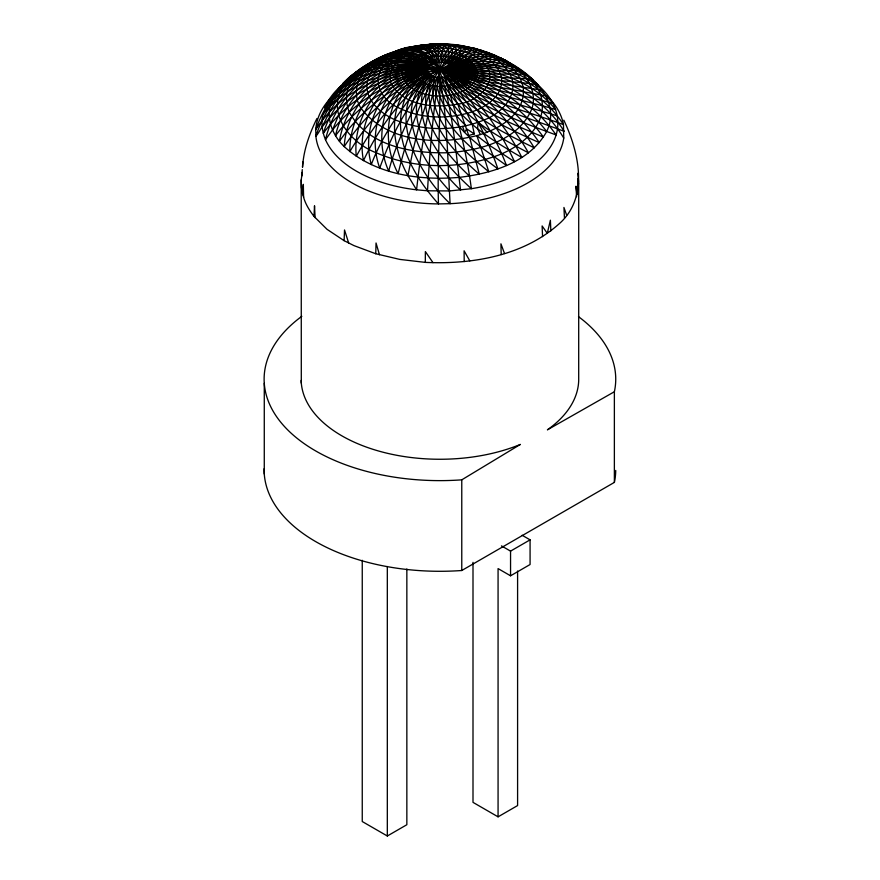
<?xml version="1.0" encoding="UTF-8"?>
<svg xmlns="http://www.w3.org/2000/svg" width="880" height="880" viewBox="0 0 880 880"><rect width="100%" height="100%" fill="white"/><g stroke="black" fill="none" stroke-linecap="round" stroke-linejoin="round"><path stroke-width="1.32" d="M563.827 120.175C579.095 152.35 589.556 198.264 558.184 224.642C522.236 256.168 471.713 264.539 425.315 262.383L425.37 251.592L432.982 262.647M434.39 44.407C446.402 43.67 459.239 44.011 470.635 48.07L471.064 50.391C453.684 72.039 416.218 69.058 405.317 97.966C390.104 135.96 413.468 176.11 438.471 203.907A124.245 71.731 0 0 1 315.898 136.389L315.755 129.657C325.963 100.617 345.862 74.778 373.813 60.775C393.217 50.325 415.316 44.077 437.36 44.187C443.19 97.075 436.788 150.733 438.471 203.907L450.109 203.676A124.245 71.731 0 0 0 563.75 138.061L563.475 124.63A124.245 71.731 0 0 0 546.854 95.656M425.315 262.383L399.828 259.413L375.76 253.748L376.035 242.99L379.467 254.738M375.76 253.748L353.936 245.597L344.113 240.669L344.52 229.966L348.656 242.946M344.113 240.669L327.063 229.339L313.984 216.37L314.523 205.777L315.106 217.613M302.577 167.189C303.501 150.139 309.441 133.705 316.932 118.503M313.984 216.37C307.076 207.24 300.509 196.262 303.325 184.349L303.6 197.329M537.24 84.502A118.008 68.134 0 0 1 552.904 103.356C557.953 113.003 559.339 124.498 556.116 134.959A118.008 68.134 0 0 1 471.361 188.705L449.603 190.938L427.504 190.795C429.528 155.749 432.344 120.714 437.239 85.943C438.273 72.182 441.617 55.33 451.022 44.649C472.868 46.904 497.915 54.054 509.872 74.162C520.531 93.819 501.545 113.674 483.835 120.065C457.49 130.911 427.031 131.241 400.224 121.759C382.162 115.874 360.624 98.23 368.665 77.022C379.544 54.175 407.297 46.684 430.529 44.506C457.182 42.834 484.297 48.312 507.573 61.677C532.147 74.206 561.451 101.332 546.689 131.439C529.694 162.316 492.085 173.437 459.305 177.364C419.364 180.785 374.869 174.515 344.223 146.597C333.575 136.323 326.612 121.066 330.088 106.183C335.434 87.703 352.66 74.899 367.906 64.515C385.11 52.239 405.933 49.17 426.261 46.42C437.657 44.979 449.284 45.331 460.559 47.575C477.103 51.172 496.98 59.356 501.446 77.495C504.064 96.976 483.373 108.944 467.236 113.3C444.224 119.449 418.55 118.206 397.221 107.096C382.459 100.705 371.261 81.026 383.196 67.001C395.857 51.205 428.747 37.818 439.472 62.469C455.807 60.577 456.401 78.826 439.78 77.253C424.38 78.694 423.313 61.38 439.472 62.469L444.202 44.231L451.022 44.649L455.004 46.607L456.643 49.731C456.126 59.455 445.368 62.755 439.923 69.366C432.333 76.274 425.535 83.985 419.287 92.103C402.105 115.082 389.257 141.075 379.742 168.091C365.838 130.163 384.263 78.474 427.504 71.654C449.856 66.781 474.309 66.968 494.769 55.803C506.814 59.609 516.593 67.782 526.867 74.789C512.732 63.668 496.375 55.341 479.226 49.962L494.351 55.055L498.575 57.563M563.75 138.061C542.707 102.971 504.867 80.498 465.344 72.512C461.725 51.029 420.805 50.842 414.436 70.785C419.419 91.366 457.831 91.454 465.344 72.512L489.786 73.975L526.031 74.173L532.917 79.662C505.78 61.435 470.591 59.686 439.923 69.366C398.772 78.452 360.723 101.706 335.5 135.729C345.169 90.981 394.119 53.306 439.923 69.366C472.934 81.466 508.123 84.524 542.498 90.277C518.265 67.54 483.109 62.876 451.286 66.44C461.89 62.623 474.375 60.467 482.46 52.041L482.031 50.534C471.614 48.323 461.252 52.844 452.76 58.575M301.763 176.022L302.269 169.631M302.467 167.079L302.874 161.975M520.058 70.257L520.443 69.663C489.401 72.424 458.249 71.137 427.229 68.904C383.636 70.697 351.835 114.301 356.301 156.332C373.868 123.827 398.167 93.06 431.09 75.207C395.505 110.715 432.333 163.097 460.57 190.113C454.872 145.431 452.32 98.725 434.291 56.936C405.9 38.973 371.316 60.269 348.381 78.408C363.682 64.834 383.108 52.701 404.47 56.551C421.025 58.498 435.105 67.936 450.164 74.294C482.394 93.478 520.212 98.813 555.599 109.549C530.816 79.035 490.193 67.551 452.188 67.716C468.644 66.627 486.189 65.208 501.237 58.19L499.631 58.201C516.725 63.305 500.621 62.337 494.78 64.735C476.685 67.925 458.293 69.157 439.923 69.366C390.709 65.406 354.464 114.147 363.462 160.666C377.421 130.801 396.979 103.224 422.323 81.95C434.368 67.936 458.183 65.923 465.927 48.84L464.288 46.574L460.559 47.575L452.595 53.02L444.191 62.887L435.094 76.703L430.309 84.942L428.956 94.688L418.814 126.731L412.918 150.634L407.924 175.626L416.57 189.816L427.504 190.795M301.301 383.141L301.213 179.883L302.28 172.392M429.759 57.794C406.208 47.454 376.508 56.21 358.05 72.875C343.189 83.545 332.717 99.011 322.905 114.279C321.068 122.76 322.08 131.681 325.479 139.645A118.008 68.134 0 0 0 416.57 189.816C420.794 151.833 426.525 113.817 437.393 77.099L432.564 85.393L428.956 94.688C430.573 127.82 455.686 153.582 479.292 174.174L469.656 137.401C455.07 123.255 440.572 106.689 437.239 85.943L439.78 77.253C447.59 118.767 447.601 161.535 450.109 203.676C417.714 173.217 380.908 107.393 429.517 74.162C393.91 87.538 364.782 115.06 344.223 146.597C346.555 99.924 392.634 57.959 439.923 69.366C469.777 76.164 500.423 77.495 530.871 78.969L538.142 84.843C509.608 80.344 480.073 80.663 452.265 71.819C487.993 84.491 521.103 106.117 543.455 137.137C505.868 120.989 463.001 105.281 439.923 69.366C433.268 60.896 425.7 52.206 415.25 48.499C405.768 45.859 396.451 51.282 387.904 54.802M448.426 57.42L449.185 52.426L447.535 48.411C441.232 42.768 431.915 43.769 424.226 45.331M426.074 83.666C412.412 112.167 396.583 140.096 388.718 171.105C372.152 134.618 385.264 82.544 427.504 71.654C386.452 76.945 347.589 99.781 323.29 133.386C336.336 90.728 383.614 49.39 430.067 65.142C400.356 57.079 364.683 58.949 342.936 83.512C358.094 71.214 374.44 59.411 393.327 53.856C407.429 54.417 423.203 53.702 434.819 63.074C426.943 43.527 412.203 43.879 394.768 51.678C407.11 45.936 420.607 47.949 433.477 48.312C439.703 47.883 445.962 48.081 452.144 48.95C463.892 50.776 476.025 54.802 484.385 63.635C501.182 81.884 476.014 102.564 457.743 104.082C434.929 108.405 404.36 106.095 391.303 84.073C383.966 62.48 411.532 50.325 428.846 48.796L435.039 51.953L439.032 56.584M417.593 64.185C373.362 59.444 335.005 98.758 325.479 139.645L332.508 129.987L338.547 115.335L346.577 102.113L356.334 90.563L367.466 80.916L379.588 73.359L392.282 68.013L405.097 64.955L417.593 64.185L428.714 66.286C411.983 60.302 393.151 62.832 375.947 65.967C361.383 69.63 348.194 77.506 338.36 88.891C364.969 67.21 409.222 39.677 439.923 69.366C473.594 91.487 497.904 125.444 514.492 161.689L488.873 144.947L476.85 135.597C437.965 145.354 387.354 142.56 361.075 108.361C352.726 95.964 356.191 78.925 366.685 68.937C373.758 59.554 385.88 59.378 396.176 55.99C409.134 52.052 421.08 59.059 432.718 63.745C410.872 35.299 376.409 57.519 354.618 73.623M423.665 59.961C374.682 50.281 329.406 91.806 315.898 136.389C324.786 124.663 328.713 110.11 338.206 98.736C347.787 86.856 359.48 76.791 372.922 69.52C391.182 60.016 413.039 56.628 432.718 63.745M430.309 84.942C415.349 112.75 405.471 143 398.145 173.624C379.599 139.513 386.034 84.931 428.307 72.963C396.55 92.29 368.522 119.13 349.866 151.624C348.986 109.681 383.526 67.276 427.229 68.904C389.741 65.329 349.404 78.65 324.83 107.987A118.008 68.134 0 0 1 341.363 85.58M422.323 81.95C402.644 107.668 382.723 133.848 371.305 164.593C360.195 124.674 383.999 76.351 427.141 70.29C383.713 71.104 339.372 92.422 315.755 129.657A124.245 71.731 0 0 1 331.133 97.537M322.124 127.028C344.19 97.493 378.62 78.947 414.469 72.16M332.508 129.987C353.584 103.708 383.086 84.744 415.195 74.888M322.905 114.279C334.708 99.66 350.328 88.473 367.466 80.916C387.013 74.712 406.681 64.24 427.757 67.551C409.739 63.25 390.687 64.592 372.922 69.52C357.225 72.853 346.313 84.436 334.664 94.501M427.9 45.408L429.176 44.374L437.756 45.551L442.86 48.125L445.687 52.019L446.138 57.024L444.191 62.887C453.673 55.649 465.201 44.088 478.181 49.577M361.603 69.19C381.04 52.008 416.845 41.8 437.096 62.645C436.909 56.254 435.182 49.137 430.529 44.506L421.454 45.166L413.479 47.025M365.904 66.374C382.415 53.339 407.011 46.244 425.568 59.125M419.188 79.871C384.857 98.626 391.556 146.762 407.924 175.626M357.61 71.72L359.612 70.455M301.829 316.316A175.802 101.497 0 0 0 286.836 429.033A175.802 101.497 0 0 0 461.769 479.842L520.377 444.422A138.798 80.135 0 0 1 377.333 450.648A138.798 80.135 0 0 1 301.147 380.468M383.218 56.782L387.299 54.329M264.132 468.677A175.802 101.497 0 0 0 461.769 570.504L614.372 482.394A175.802 101.497 0 0 0 615.725 470.437M501.468 545.886L510.554 551.122L530.079 539.847L530.079 564.52L510.554 575.795L498.069 568.59L498.069 816.838L517.594 805.563L517.594 571.021M362.252 560.296L362.252 821.535L387.321 836L406.846 824.725L406.846 568.986M578.49 316.657A175.802 101.497 0 0 1 614.372 391.743L547.404 429.836A138.798 80.135 0 0 0 578.699 380.468L578.71 181.753L577.709 173.349M419.276 46.299L421.454 45.166C428.78 45.243 437.25 45.507 442.156 51.81L443.795 56.749M415.69 66.715C389.906 66.044 363.363 72.336 342.452 87.923C326.392 114.708 351.637 143.605 376.376 152.834C413.105 168.696 455.84 169.488 493.625 156.805C519.211 148.753 550.429 125.015 540.463 94.622C527.032 59.29 481.404 57.211 449.977 65.274C459.294 62.656 468.985 59.224 475.937 52.206L476.707 49.896L475.079 48.444L472.428 48.18M416.779 77.484C385.814 91.168 358.71 113.443 339.416 141.273C345.323 104.687 375.342 68.893 414.634 69.41M374.506 60.742L381.095 57.882M410.828 47.641L413.897 46.365L423.786 45.199C430.298 47.938 438.911 48.664 441.419 56.606L441.87 62.546L449.185 52.426L455.004 46.607L457.732 45.43L460.559 47.575L460.999 50.754L459.041 54.747L454.773 59.323L448.327 64.273C466.257 58.564 488.411 51.095 505.582 62.337C513.854 68.431 521.103 76.846 523.105 87.175C526.647 113.52 498.674 129.701 476.85 135.597L488.818 171.787C461.769 149.336 422.994 116.27 435.094 76.703L428.131 84.359L422.367 93.137C415.789 131.637 445.027 164.593 471.361 188.705C466.411 150.524 456.357 113.278 444.477 76.769L457.743 104.082L468.743 135.52L474.331 133.892L472.175 124.201L462.055 102.993L446.633 76.153L439.923 69.366M400.18 50.457C408.276 46.651 417.428 45.881 426.261 46.42L428.846 48.796L434.291 56.936M456.643 60.181C468.567 55.121 482.02 52.448 494.769 55.803L494.351 55.055M462.539 64.493L479.281 59.092L484.682 56.595L487.828 54.494L488.609 52.998C473.638 49.269 459.272 56.771 446.369 63.47L450.648 57.937L452.595 53.02L452.144 48.95L449.317 45.947L444.202 44.231L436.986 44M402.633 49.445L407.308 48.411M459.943 62.183C480.821 57.134 507.54 56.32 522.841 73.986C531.289 83.028 535.887 96.283 531.993 108.394C518.848 140.899 479.27 150.612 447.59 152.746C412.093 153.626 367.884 146.102 349.239 112.101C333.663 72.072 388.531 48.587 420.288 61.908M442.101 44.363L444.829 44.055M514.14 65.472L477.158 69.355L452.661 69.08C496.067 73.513 540.606 93.005 564.157 131.34C523.787 115.973 480.315 104.61 446.633 76.153C470.503 102.707 486.277 135.432 497.904 168.883C470.272 148.247 437.976 122.727 434.874 85.734M464.343 67.045C497.035 66.462 531.443 77.693 552.904 103.356C518.661 93.863 482.757 89.364 450.164 74.294C480.161 95.931 505.362 124.212 521.829 157.454C490.996 139.689 457.512 119.515 442.013 85.976L442.167 77.132C461.263 112.398 499.851 130.735 534.292 147.884C514.602 115.533 484.957 90.277 451.418 73.117C486.981 86.46 517.979 111.254 539.308 142.626C506.671 128.216 473.011 112.277 448.987 85.063M463.991 46.629L467.819 46.739L471.108 48.048L468.71 47.63M465.289 69.751C503.624 73.216 542.355 91.443 563.475 124.63C527.758 111.298 489.753 102.784 457.094 82.192M465.344 72.512L452.694 70.455C493.086 79.431 532.158 100.364 556.116 134.959C520.234 121.66 483.241 108.405 453.277 83.842M473.429 48.598L478.06 49.687M545.963 95.931L500.841 87.505L462.814 77.803M557.271 115.863C520.333 104.511 481.822 95.865 448.547 75.317C473.539 101.255 493.658 131.791 506.495 165.517L481.206 147.389L469.656 137.401M464.508 75.218C496.529 85.547 525.789 104.94 546.689 131.439M522.137 535.26L530.079 539.847M498.069 816.838L473 802.362L473 562.342M486.992 52.305L490.413 54.461M474.331 133.892L466.829 128.986L464.519 132.198L462.638 126.39M460.306 80.146C488.686 98.142 511.929 123.673 528.451 152.834C496.826 136.147 463.199 117.447 444.389 85.8M507.177 61.633L509.861 63.877M469.425 176.044C443.839 152.119 410.707 111.925 432.971 76.065C414.854 85.415 408.298 106.271 412.357 125.411C417.318 150.623 432.421 172.392 449.603 190.938M465.894 125.774C454.641 114.477 444.015 101.662 439.626 86.02M486.948 132.132L478.181 122.287L477.554 128.491L480.282 134.497M469.81 260.865L464.101 250.8L464.211 261.591M504.526 253.539L500.929 243.837L501.193 254.595M566.643 215.171L563.937 207.46L564.465 218.064M302.742 194.865L301.367 187.396L301.213 179.883M578.578 184.03L577.665 178.783L578.259 189.266M577.038 194.689L575.993 186.197L576.576 196.713M550.858 230.857L550.385 220.198L547.283 233.343L542.124 225.951L542.564 236.643M614.372 391.743L614.372 482.394M510.554 551.122L510.554 575.795M461.769 479.842L461.769 570.504M387.321 566.511L387.321 836M264.275 383.339L264.275 474.001M477.906 73.436C472.307 103.642 406.725 103.631 401.962 72.93C409.585 44.11 471.064 44.088 477.906 73.436"/></g></svg>
